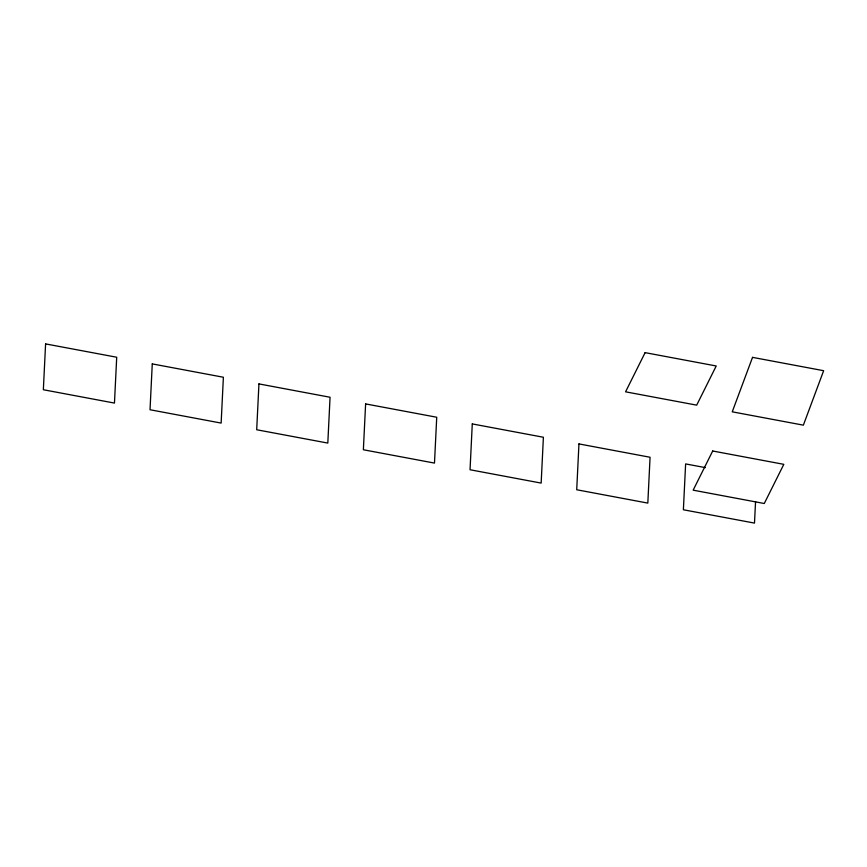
<?xml version="1.0" encoding="UTF-8"?>
<svg xmlns="http://www.w3.org/2000/svg" width="867" height="867" viewBox="0 0 867 867"><rect width="100%" height="100%" fill="white"/><g stroke="black" fill="none" stroke-linecap="round" stroke-linejoin="round"><path stroke-width="1.3" d="M755.558 501.527L754.496 523.094L683.38 509.763L685.624 463.921L705.38 467.627M45.593 343.906L43.35 389.738L114.466 403.079L116.709 357.237L45.593 343.906M152.267 363.902L150.024 409.744L221.139 423.085L223.383 377.243L152.267 363.902M258.94 383.908L256.697 429.75L327.813 443.08L330.056 397.249L258.94 383.908M365.614 403.914L363.371 449.756L434.486 463.086L436.73 417.244L365.614 403.914M472.277 423.92L470.044 469.751L541.16 483.092L543.392 437.25L472.277 423.92M578.95 443.915L576.718 489.757L647.822 503.098L650.066 457.256L578.95 443.915M752.534 357.367L732.247 411.825L803.362 425.155L823.65 370.697L752.534 357.367M645.113 352.641L625.573 391.819L696.689 405.149L716.229 365.982L645.113 352.641M712.696 451.003L693.156 490.169L764.271 503.51L783.811 464.333L712.696 451.003"/></g></svg>
